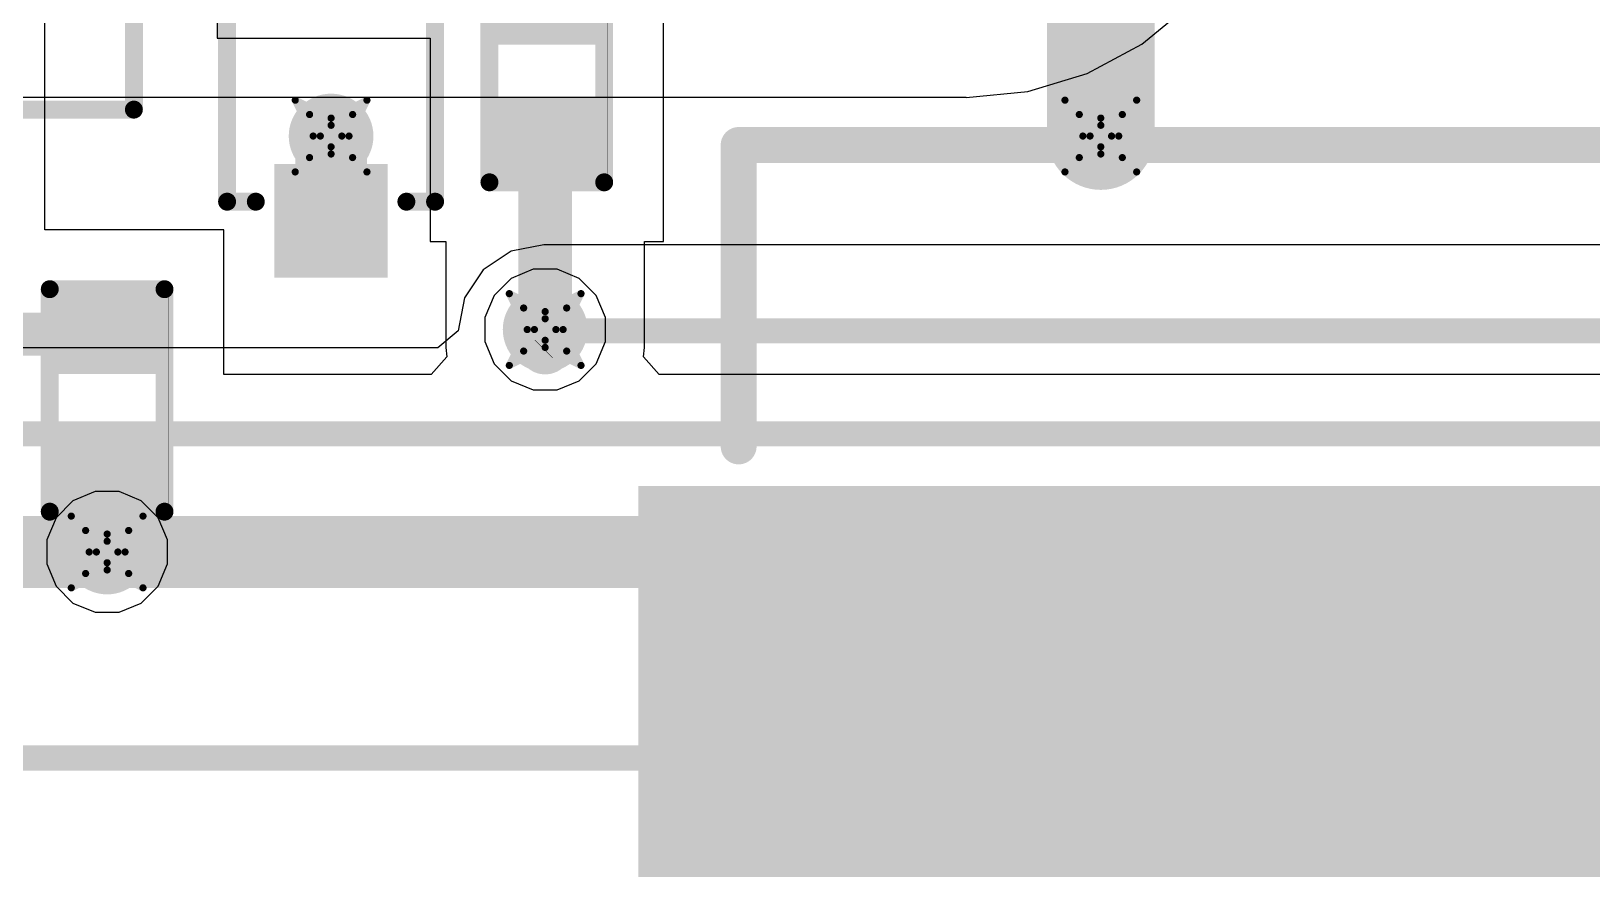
# Model space of a CAD drawing. Header units: inches. Extents: x -2 to 5376, y -4 to 5426.
# Drawn here: x 60.96 to 72.01, y 70.02 to 75.95 of the extents above; entities that cross this region are included whole.
import ezdxf

# ---------------------------------------------------------------- set-up
doc = ezdxf.new("R2010")
doc.units = ezdxf.units.IN
for name, color, linetype in [('Bottom Layer', 5, 'Continuous'), ('Drill Drawing', 1, 'Continuous'), ('Layer 1', 16, 'Continuous'), ('Layer 2', 76, 'Continuous'), ('Top Layer', 1, 'Continuous'), ('Top Overlay', 2, 'Continuous'), ('Top Paste', 8, 'Continuous'), ('Top Solder', 216, 'Continuous'), ('Via Holes', 16, 'Continuous')]:
    doc.layers.add(name, color=color, linetype=linetype)

# ---------------------------------------------------------------- blocks, each defined once
blk = doc.blocks.new('R___0402_4')
at = {"layer": 'Top Layer'}
for points in [[(-0.6985, -0.3175), (-0.6985, 0.3175), (-0.2412999999999999, 0.3175), (-0.2413, -0.3175)], [(0.2412999999999999, -0.3175), (0.2413, 0.3175), (0.6985, 0.3175), (0.6985, -0.3175)]]:
    blk.add_hatch(color=1, dxfattribs=at).paths.add_polyline_path(points)
at = {"layer": 'Top Paste'}
for points in [[(-0.6985, -0.3175), (-0.6985, 0.3175), (-0.2412999999999999, 0.3175), (-0.2413, -0.3175)], [(0.2412999999999999, -0.3175), (0.2413, 0.3175), (0.6985, 0.3175), (0.6985, -0.3175)]]:
    blk.add_hatch(color=8, dxfattribs=at).paths.add_polyline_path(points)
at = {"layer": 'Top Solder'}
for points in [[(-0.75350116, -0.37250116), (-0.75350116, 0.37250116), (-0.1862988399999999, 0.37250116), (-0.18629884, -0.37250116)], [(0.1862988399999999, -0.37250116), (0.18629884, 0.37250116), (0.75350116, 0.37250116), (0.75350116, -0.37250116)]]:
    blk.add_hatch(color=216, dxfattribs=at).paths.add_polyline_path(points)
at = {"layer": 'Top Overlay'}
for points in [[(-0.7874, 0.4064, 0.127, 0.127, 0), (-0.7874, -0.4064, 0.127, 0.127, 0)], [(-0.7874, 0.4064, 0.127, 0.127, 0), (0.7874, 0.4064, 0.127, 0.127, 0)], [(0.7874, 0.4064, 0.127, 0.127, 0), (0.7874, -0.4064, 0.127, 0.127, 0)], [(-0.7874, -0.4064, 0.127, 0.127, 0), (0.7874, -0.4064, 0.127, 0.127, 0)], [(-0.8128, -0.4318, 0.0032258, 0.0032258, 0), (0.8128, -0.4318, 0.0032258, 0.0032258, 0)]]:
    blk.add_lwpolyline(points, format="xyseb", dxfattribs=at)
for points in [[(-0.8191499999999999, 0.4064, 0.0635, 0.0635, 1), (-0.7556499999999999, 0.4064, 0.0635, 0.0635, 1)], [(-0.8191499999999999, 0.4064, 0.0635, 0.0635, 1), (-0.7556499999999999, 0.4064, 0.0635, 0.0635, 1)], [(0.7556499999999999, 0.4064, 0.0635, 0.0635, 1), (0.8191499999999999, 0.4064, 0.0635, 0.0635, 1)], [(0.7556499999999999, 0.4064, 0.0635, 0.0635, 1), (0.8191499999999999, 0.4064, 0.0635, 0.0635, 1)], [(-0.8191499999999999, -0.4064, 0.0635, 0.0635, 1), (-0.7556499999999999, -0.4064, 0.0635, 0.0635, 1)], [(-0.8191499999999999, -0.4064, 0.0635, 0.0635, 1), (-0.7556499999999999, -0.4064, 0.0635, 0.0635, 1)], [(-0.81360518, -0.4318, 0.0016129, 0.0016129, 1), (-0.8119948199999999, -0.4318, 0.0016129, 0.0016129, 1)], [(0.7556499999999999, -0.4064, 0.0635, 0.0635, 1), (0.8191499999999999, -0.4064, 0.0635, 0.0635, 1)], [(0.7556499999999999, -0.4064, 0.0635, 0.0635, 1), (0.8191499999999999, -0.4064, 0.0635, 0.0635, 1)], [(0.8119948199999999, -0.4318, 0.0016129, 0.0016129, 1), (0.81360518, -0.4318, 0.0016129, 0.0016129, 1)]]:
    blk.add_lwpolyline(points, format="xyseb", close=True, dxfattribs=at)
blk = doc.blocks.new('SOT_23_15')
at = {"layer": 'Top Layer'}
for points in [[(-0.41000045, 1.46000089), (0.41000045, 1.46000089), (0.41000045, 0.54000019), (-0.41000045, 0.54000019)], [(-1.36000109, -0.54000019), (-0.54000019, -0.54000019), (-0.54000019, -1.46000089), (-1.36000109, -1.46000089)], [(0.54000019, -0.54000019), (1.36000109, -0.54000019), (1.36000109, -1.46000089), (0.54000019, -1.46000089)]]:
    blk.add_hatch(color=1, dxfattribs=at).paths.add_polyline_path(points)
at = {"layer": 'Top Paste'}
for points in [[(-0.41000045, 1.46000089), (0.41000045, 1.46000089), (0.41000045, 0.54000019), (-0.41000045, 0.54000019)], [(-1.36000109, -0.54000019), (-0.54000019, -0.54000019), (-0.54000019, -1.46000089), (-1.36000109, -1.46000089)], [(0.54000019, -0.54000019), (1.36000109, -0.54000019), (1.36000109, -1.46000089), (0.54000019, -1.46000089)]]:
    blk.add_hatch(color=8, dxfattribs=at).paths.add_polyline_path(points)
at = {"layer": 'Top Solder'}
for points in [[(-0.51160045, 1.56160089), (0.51160045, 1.56160089), (0.51160045, 0.43840019), (-0.51160045, 0.43840019)], [(-1.46160109, -0.43840019), (-0.43840019, -0.43840019), (-0.43840019, -1.56160089), (-1.46160109, -1.56160089)], [(0.43840019, -0.43840019), (1.46160109, -0.43840019), (1.46160109, -1.56160089), (0.43840019, -1.56160089)]]:
    blk.add_hatch(color=216, dxfattribs=at).paths.add_polyline_path(points)
at = {"layer": 'Top Overlay'}
for points in [[(-1.5494, 0.8128, 0.127, 0.127, 0), (-1.5494, -0.5841999999999999, 0.127, 0.127, 0)], [(-0.5588, 0.8128, 0.127, 0.127, 0), (-1.5494, 0.8128, 0.127, 0.127, 0)], [(1.5494, 0.8128, 0.127, 0.127, 0), (0.5588, 0.8128, 0.127, 0.127, 0)], [(1.5494, 0.8128, 0.127, 0.127, 0), (1.5494, -0.5841999999999999, 0.127, 0.127, 0)], [(0.3302, -0.7874, 0.127, 0.127, 0), (-0.3302, -0.7874, 0.127, 0.127, 0)], [(-1.5494, -1.1684, 0.127, 0.127, 0), (-1.6764, -1.0414, 0.127, 0.127, 0)], [(-1.6764, -1.0414, 0.127, 0.127, 0), (-1.6764, -1.2954, 0.127, 0.127, 0)], [(-1.5494, -1.1684, 0.127, 0.127, 0), (-1.6764, -1.2954, 0.127, 0.127, 0)]]:
    blk.add_lwpolyline(points, format="xyseb", dxfattribs=at)
for points in [[(-1.58115, 0.8128, 0.0635, 0.0635, 1), (-1.51765, 0.8128, 0.0635, 0.0635, 1)], [(-1.58115, 0.8128, 0.0635, 0.0635, 1), (-1.51765, 0.8128, 0.0635, 0.0635, 1)], [(-0.5905499999999999, 0.8128, 0.0635, 0.0635, 1), (-0.52705, 0.8128, 0.0635, 0.0635, 1)], [(0.52705, 0.8128, 0.0635, 0.0635, 1), (0.5905499999999999, 0.8128, 0.0635, 0.0635, 1)], [(1.51765, 0.8128, 0.0635, 0.0635, 1), (1.58115, 0.8128, 0.0635, 0.0635, 1)], [(1.51765, 0.8128, 0.0635, 0.0635, 1), (1.58115, 0.8128, 0.0635, 0.0635, 1)], [(-1.58115, -0.5841999999999999, 0.0635, 0.0635, 1), (-1.51765, -0.5841999999999999, 0.0635, 0.0635, 1)], [(1.51765, -0.5841999999999999, 0.0635, 0.0635, 1), (1.58115, -0.5841999999999999, 0.0635, 0.0635, 1)], [(-0.36195, -0.7874, 0.0635, 0.0635, 1), (-0.29845, -0.7874, 0.0635, 0.0635, 1)], [(0.29845, -0.7874, 0.0635, 0.0635, 1), (0.36195, -0.7874, 0.0635, 0.0635, 1)], [(-1.70815, -1.0414, 0.0635, 0.0635, 1), (-1.64465, -1.0414, 0.0635, 0.0635, 1)], [(-1.70815, -1.0414, 0.0635, 0.0635, 1), (-1.64465, -1.0414, 0.0635, 0.0635, 1)], [(-1.58115, -1.1684, 0.0635, 0.0635, 1), (-1.51765, -1.1684, 0.0635, 0.0635, 1)], [(-1.58115, -1.1684, 0.0635, 0.0635, 1), (-1.51765, -1.1684, 0.0635, 0.0635, 1)], [(-1.70815, -1.2954, 0.0635, 0.0635, 1), (-1.64465, -1.2954, 0.0635, 0.0635, 1)], [(-1.70815, -1.2954, 0.0635, 0.0635, 1), (-1.64465, -1.2954, 0.0635, 0.0635, 1)]]:
    blk.add_lwpolyline(points, format="xyseb", close=True, dxfattribs=at)
blk = doc.blocks.new('SOD323F_18')
at = {"layer": 'Top Layer'}
for points in [[(-1.34999984, 0.2999994), (-0.75000104, 0.2999994), (-0.75000104, -0.2999994), (-1.34999984, -0.2999994)], [(0.75000104, 0.2999994), (1.34999984, 0.2999994), (1.34999984, -0.2999994), (0.75000104, -0.2999994)]]:
    blk.add_hatch(color=1, dxfattribs=at).paths.add_polyline_path(points)
at = {"layer": 'Top Overlay'}
for points in [[(0.9884409999999999, 0.38194488), (2.1082, 0.38194488), (2.1082, 0.78834488), (0.9884409999999999, 0.78834488)], [(1.42235428, -0.4064), (2.10815428, -0.4064), (2.10815428, 0.4571999999999999), (1.42235428, 0.4571999999999999)], [(0.9884409999999999, -0.78645512), (2.1082, -0.78645512), (2.1082, -0.38005512), (0.9884409999999999, -0.38005512)]]:
    blk.add_hatch(color=2, dxfattribs=at).paths.add_polyline_path(points)
at = {"layer": 'Top Paste'}
for points in [[(-1.34999984, 0.2999994), (-0.75000104, 0.2999994), (-0.75000104, -0.2999994), (-1.34999984, -0.2999994)], [(0.75000104, 0.2999994), (1.34999984, 0.2999994), (1.34999984, -0.2999994), (0.75000104, -0.2999994)]]:
    blk.add_hatch(color=8, dxfattribs=at).paths.add_polyline_path(points)
at = {"layer": 'Top Solder'}
for points in [[(-1.45159984, 0.4015993999999999), (-0.64840104, 0.4015993999999999), (-0.64840104, -0.4015993999999999), (-1.45159984, -0.4015993999999999)], [(0.64840104, 0.4015993999999999), (1.45159984, 0.4015993999999999), (1.45159984, -0.4015993999999999), (0.64840104, -0.4015993999999999)]]:
    blk.add_hatch(color=216, dxfattribs=at).paths.add_polyline_path(points)
at = {"layer": 'Top Overlay'}
for points in [[(-0.9143999999999999, 0.7366, 0.127, 0.127, 0), (-0.9143999999999999, 0.5334, 0.127, 0.127, 0)], [(-0.9143999999999999, 0.7366, 0.127, 0.127, 0), (0.9884409999999999, 0.7366, 0.127, 0.127, 0)], [(-0.9143999999999999, -0.5334, 0.127, 0.127, 0), (-0.9143999999999999, -0.7366, 0.127, 0.127, 0)], [(-0.9143999999999999, -0.7366, 0.127, 0.127, 0), (0.9884409999999999, -0.7366, 0.127, 0.127, 0)]]:
    blk.add_lwpolyline(points, format="xyseb", dxfattribs=at)
for points in [[(-0.9461499999999999, 0.7366, 0.0635, 0.0635, 1), (-0.88265, 0.7366, 0.0635, 0.0635, 1)], [(-0.9461499999999999, 0.7366, 0.0635, 0.0635, 1), (-0.88265, 0.7366, 0.0635, 0.0635, 1)], [(0.9566909999999998, 0.7366, 0.0635, 0.0635, 1), (1.020191, 0.7366, 0.0635, 0.0635, 1)], [(-0.9461499999999999, 0.5334, 0.0635, 0.0635, 1), (-0.88265, 0.5334, 0.0635, 0.0635, 1)], [(-0.9461499999999999, -0.5334, 0.0635, 0.0635, 1), (-0.88265, -0.5334, 0.0635, 0.0635, 1)], [(-0.9461499999999999, -0.7366, 0.0635, 0.0635, 1), (-0.88265, -0.7366, 0.0635, 0.0635, 1)], [(-0.9461499999999999, -0.7366, 0.0635, 0.0635, 1), (-0.88265, -0.7366, 0.0635, 0.0635, 1)], [(0.9566909999999998, -0.7366, 0.0635, 0.0635, 1), (1.020191, -0.7366, 0.0635, 0.0635, 1)]]:
    blk.add_lwpolyline(points, format="xyseb", close=True, dxfattribs=at)
blk = doc.blocks.new('R___0402_84')
at = {"layer": 'Top Layer'}
for points in [[(-0.6985, -0.3175), (-0.6985, 0.3175), (-0.2412999999999999, 0.3175), (-0.2413, -0.3175)], [(0.2412999999999999, -0.3175), (0.2413, 0.3175), (0.6985, 0.3175), (0.6985, -0.3175)]]:
    blk.add_hatch(color=1, dxfattribs=at).paths.add_polyline_path(points)
at = {"layer": 'Top Paste'}
for points in [[(-0.6985, -0.3175), (-0.6985, 0.3175), (-0.2412999999999999, 0.3175), (-0.2413, -0.3175)], [(0.2412999999999999, -0.3175), (0.2413, 0.3175), (0.6985, 0.3175), (0.6985, -0.3175)]]:
    blk.add_hatch(color=8, dxfattribs=at).paths.add_polyline_path(points)
at = {"layer": 'Top Solder'}
for points in [[(-0.75350116, -0.37250116), (-0.75350116, 0.37250116), (-0.1862988399999999, 0.37250116), (-0.18629884, -0.37250116)], [(0.1862988399999999, -0.37250116), (0.18629884, 0.37250116), (0.75350116, 0.37250116), (0.75350116, -0.37250116)]]:
    blk.add_hatch(color=216, dxfattribs=at).paths.add_polyline_path(points)
at = {"layer": 'Top Overlay'}
for points in [[(-0.7874, 0.4064, 0.127, 0.127, 0), (0.7874, 0.4064, 0.127, 0.127, 0)], [(-0.7874, 0.4064, 0.127, 0.127, 0), (-0.7874, -0.4064, 0.127, 0.127, 0)], [(0.7874, 0.4064, 0.127, 0.127, 0), (0.7874, -0.4064, 0.127, 0.127, 0)], [(-0.7874, -0.4064, 0.127, 0.127, 0), (0.7874, -0.4064, 0.127, 0.127, 0)], [(-0.8128, -0.4318, 0.0032258, 0.0032258, 0), (0.8128, -0.4318, 0.0032258, 0.0032258, 0)]]:
    blk.add_lwpolyline(points, format="xyseb", dxfattribs=at)
for points in [[(-0.8191499999999999, 0.4064, 0.0635, 0.0635, 1), (-0.7556499999999999, 0.4064, 0.0635, 0.0635, 1)], [(-0.8191499999999999, 0.4064, 0.0635, 0.0635, 1), (-0.7556499999999999, 0.4064, 0.0635, 0.0635, 1)], [(0.7556499999999999, 0.4064, 0.0635, 0.0635, 1), (0.8191499999999999, 0.4064, 0.0635, 0.0635, 1)], [(0.7556499999999999, 0.4064, 0.0635, 0.0635, 1), (0.8191499999999999, 0.4064, 0.0635, 0.0635, 1)], [(-0.8191499999999999, -0.4064, 0.0635, 0.0635, 1), (-0.7556499999999999, -0.4064, 0.0635, 0.0635, 1)], [(-0.8191499999999999, -0.4064, 0.0635, 0.0635, 1), (-0.7556499999999999, -0.4064, 0.0635, 0.0635, 1)], [(-0.81360518, -0.4318, 0.0016129, 0.0016129, 1), (-0.8119948199999999, -0.4318, 0.0016129, 0.0016129, 1)], [(0.7556499999999999, -0.4064, 0.0635, 0.0635, 1), (0.8191499999999999, -0.4064, 0.0635, 0.0635, 1)], [(0.7556499999999999, -0.4064, 0.0635, 0.0635, 1), (0.8191499999999999, -0.4064, 0.0635, 0.0635, 1)], [(0.8119948199999999, -0.4318, 0.0016129, 0.0016129, 1), (0.81360518, -0.4318, 0.0016129, 0.0016129, 1)]]:
    blk.add_lwpolyline(points, format="xyseb", close=True, dxfattribs=at)
blk = doc.blocks.new('D2PAK_90')
at = {"layer": 'Top Layer'}
blk.add_hatch(color=1, dxfattribs=at).paths.add_polyline_path([(-5.715, 9.780000759999998), (5.715, 9.780000759999998), (5.715, 0.89000076), (-5.715, 0.89000076)])
at = {"layer": 'Top Paste'}
blk.add_hatch(color=8, dxfattribs=at).paths.add_polyline_path([(-5.715, 9.780000759999998), (5.715, 9.780000759999998), (5.715, 0.89000076), (-5.715, 0.89000076)])
at = {"layer": 'Top Solder'}
blk.add_hatch(color=216, dxfattribs=at).paths.add_polyline_path([(-5.8166, 9.88160076), (5.8166, 9.88160076), (5.8166, 0.78840076), (-5.8166, 0.78840076)])
at = {"layer": 'Top Overlay'}
for points in [[(5.1054, 0.508, 0.254, 0.254, 0), (5.1054, -1.6256, 0.254, 0.254, 0)], [(5.1054, -1.6256, 0.254, 0.254, 0), (-5.206999999999999, -1.6256, 0.254, 0.254, 0)]]:
    blk.add_lwpolyline(points, format="xyseb", dxfattribs=at)
for points in [[(5.0419, 0.508, 0.127, 0.127, 1), (5.168899999999999, 0.508, 0.127, 0.127, 1)], [(5.0419, -1.6256, 0.127, 0.127, 1), (5.168899999999999, -1.6256, 0.127, 0.127, 1)], [(5.0419, -1.6256, 0.127, 0.127, 1), (5.168899999999999, -1.6256, 0.127, 0.127, 1)]]:
    blk.add_lwpolyline(points, format="xyseb", close=True, dxfattribs=at)

msp = doc.modelspace()

# ---------------------------------------------------------------- hatches: boundary and pattern name
at = {"layer": 'Bottom Layer'}
h = msp.add_hatch(color=5, dxfattribs=at)
edge = h.paths.add_edge_path()
edge.add_arc((63.08194140000001, 75.20694381999999), 0.2999994, 0, 360)
h = msp.add_hatch(color=5, dxfattribs=at)
edge = h.paths.add_edge_path()
edge.add_arc((68.53435619999999, 75.20694381999999), 0.2999994, 0, 360)
h = msp.add_hatch(color=5, dxfattribs=at)
edge = h.paths.add_edge_path()
edge.add_arc((64.59833664, 73.83752059999999), 0.2999994, 0, 360)
h = msp.add_hatch(color=5, dxfattribs=at)
edge = h.paths.add_edge_path()
edge.add_arc((61.495559, 72.263), 0.2999994, 0, 360)
at = {"layer": 'Layer 1'}
h = msp.add_hatch(color=16, dxfattribs=at)
edge = h.paths.add_edge_path()
edge.add_arc((63.08194140000001, 75.20694381999999), 0.2999994, 0, 360)
h = msp.add_hatch(color=16, dxfattribs=at)
edge = h.paths.add_edge_path()
edge.add_arc((68.53435619999999, 75.20694381999999), 0.2999994, 0, 360)
h = msp.add_hatch(color=16, dxfattribs=at)
edge = h.paths.add_edge_path()
edge.add_arc((64.59833664, 73.83752059999999), 0.2999994, 0, 360)
h = msp.add_hatch(color=16, dxfattribs=at)
edge = h.paths.add_edge_path()
edge.add_arc((61.495559, 72.263), 0.2999994, 0, 360)
at = {"layer": 'Layer 2'}
h = msp.add_hatch(color=76, dxfattribs=at)
edge = h.paths.add_edge_path()
edge.add_arc((63.08194140000001, 75.20694381999999), 0.2999994, 0, 360)
h = msp.add_hatch(color=76, dxfattribs=at)
edge = h.paths.add_edge_path()
edge.add_arc((68.53435619999999, 75.20694381999999), 0.2999994, 0, 360)
h = msp.add_hatch(color=76, dxfattribs=at)
edge = h.paths.add_edge_path()
edge.add_arc((64.59833664, 73.83752059999999), 0.2999994, 0, 360)
h = msp.add_hatch(color=76, dxfattribs=at)
edge = h.paths.add_edge_path()
edge.add_arc((61.495559, 72.263), 0.2999994, 0, 360)
at = {"layer": 'Top Layer'}
h = msp.add_hatch(color=1, dxfattribs=at)
edge = h.paths.add_edge_path()
edge.add_arc((63.08194140000001, 75.20694381999999), 0.2999994, 0, 360)
h = msp.add_hatch(color=1, dxfattribs=at)
edge = h.paths.add_edge_path()
edge.add_arc((68.53435619999999, 75.20694381999999), 0.2999994, 0, 360)
h = msp.add_hatch(color=1, dxfattribs=at)
edge = h.paths.add_edge_path()
edge.add_arc((64.59833664, 73.83752059999999), 0.2999994, 0, 360)
h = msp.add_hatch(color=1, dxfattribs=at)
edge = h.paths.add_edge_path()
edge.add_arc((61.495559, 72.263), 0.2999994, 0, 360)
at = {"layer": 'Via Holes'}
h = msp.add_hatch(color=7, dxfattribs=at)
edge = h.paths.add_edge_path()
edge.add_arc((63.08194140000001, 75.20694381999999), 0.1499997, 0, 360)
h = msp.add_hatch(color=7, dxfattribs=at)
edge = h.paths.add_edge_path()
edge.add_arc((68.53435619999999, 75.20694381999999), 0.1499997, 0, 360)
h = msp.add_hatch(color=7, dxfattribs=at)
edge = h.paths.add_edge_path()
edge.add_arc((64.59833664, 73.83752059999999), 0.1499997, 0, 360)
h = msp.add_hatch(color=7, dxfattribs=at)
edge = h.paths.add_edge_path()
edge.add_arc((61.495559, 72.263), 0.1499997, 0, 360)

# ---------------------------------------------------------------- linework, layer by layer
at = {"layer": 'Drill Drawing'}
for points in [[(62.82794139999999, 75.46094382, 0.0508, 0.0508, 0), (63.08194140000001, 75.33394381999999, 0.0508, 0.0508, 0)], [(62.82794139999999, 75.46094382, 0.0508, 0.0508, 0), (62.9549414, 75.20694381999999, 0.0508, 0.0508, 0)], [(63.08194140000001, 75.33394381999999, 0.0508, 0.0508, 0), (63.3359414, 75.46094382, 0.0508, 0.0508, 0)], [(63.2089414, 75.20694381999999, 0.0508, 0.0508, 0), (63.3359414, 75.46094382, 0.0508, 0.0508, 0)], [(68.2803562, 75.46094382, 0.0508, 0.0508, 0), (68.53435619999999, 75.33394381999999, 0.0508, 0.0508, 0)], [(68.2803562, 75.46094382, 0.0508, 0.0508, 0), (68.4073562, 75.20694381999999, 0.0508, 0.0508, 0)], [(68.53435619999999, 75.33394381999999, 0.0508, 0.0508, 0), (68.7883562, 75.46094382, 0.0508, 0.0508, 0)], [(68.66135619999999, 75.20694381999999, 0.0508, 0.0508, 0), (68.7883562, 75.46094382, 0.0508, 0.0508, 0)], [(62.9295414, 75.35934381999999, 0.0508, 0.0508, 0), (63.08194140000001, 75.28314381999999, 0.0508, 0.0508, 0)], [(62.9295414, 75.35934381999999, 0.0508, 0.0508, 0), (63.0057414, 75.20694381999999, 0.0508, 0.0508, 0)], [(63.08194140000001, 75.28314381999999, 0.0508, 0.0508, 0), (63.2343414, 75.35934381999999, 0.0508, 0.0508, 0)], [(63.15814139999999, 75.20694381999999, 0.0508, 0.0508, 0), (63.2343414, 75.35934381999999, 0.0508, 0.0508, 0)], [(68.3819562, 75.35934381999999, 0.0508, 0.0508, 0), (68.53435619999999, 75.28314381999999, 0.0508, 0.0508, 0)], [(68.3819562, 75.35934381999999, 0.0508, 0.0508, 0), (68.45815619999999, 75.20694381999999, 0.0508, 0.0508, 0)], [(68.53435619999999, 75.28314381999999, 0.0508, 0.0508, 0), (68.6867562, 75.35934381999999, 0.0508, 0.0508, 0)], [(68.61055619999999, 75.20694381999999, 0.0508, 0.0508, 0), (68.6867562, 75.35934381999999, 0.0508, 0.0508, 0)], [(62.82794139999999, 74.95294381999999, 0.0508, 0.0508, 0), (62.9549414, 75.20694381999999, 0.0508, 0.0508, 0)], [(62.9295414, 75.05454381999999, 0.0508, 0.0508, 0), (63.0057414, 75.20694381999999, 0.0508, 0.0508, 0)], [(63.15814139999999, 75.20694381999999, 0.0508, 0.0508, 0), (63.2343414, 75.05454381999999, 0.0508, 0.0508, 0)], [(63.2089414, 75.20694381999999, 0.0508, 0.0508, 0), (63.3359414, 74.95294381999999, 0.0508, 0.0508, 0)], [(68.2803562, 74.95294381999999, 0.0508, 0.0508, 0), (68.4073562, 75.20694381999999, 0.0508, 0.0508, 0)], [(68.3819562, 75.05454381999999, 0.0508, 0.0508, 0), (68.45815619999999, 75.20694381999999, 0.0508, 0.0508, 0)], [(68.61055619999999, 75.20694381999999, 0.0508, 0.0508, 0), (68.6867562, 75.05454381999999, 0.0508, 0.0508, 0)], [(68.66135619999999, 75.20694381999999, 0.0508, 0.0508, 0), (68.7883562, 74.95294381999999, 0.0508, 0.0508, 0)], [(62.82794139999999, 74.95294381999999, 0.0508, 0.0508, 0), (63.08194140000001, 75.07994382, 0.0508, 0.0508, 0)], [(62.9295414, 75.05454381999999, 0.0508, 0.0508, 0), (63.08194140000001, 75.13074381999999, 0.0508, 0.0508, 0)], [(63.08194140000001, 75.13074381999999, 0.0508, 0.0508, 0), (63.2343414, 75.05454381999999, 0.0508, 0.0508, 0)], [(63.08194140000001, 75.07994382, 0.0508, 0.0508, 0), (63.3359414, 74.95294381999999, 0.0508, 0.0508, 0)], [(68.2803562, 74.95294381999999, 0.0508, 0.0508, 0), (68.53435619999999, 75.07994382, 0.0508, 0.0508, 0)], [(68.3819562, 75.05454381999999, 0.0508, 0.0508, 0), (68.53435619999999, 75.13074381999999, 0.0508, 0.0508, 0)], [(68.53435619999999, 75.13074381999999, 0.0508, 0.0508, 0), (68.6867562, 75.05454381999999, 0.0508, 0.0508, 0)], [(68.53435619999999, 75.07994382, 0.0508, 0.0508, 0), (68.7883562, 74.95294381999999, 0.0508, 0.0508, 0)], [(64.34433664, 74.0915206, 0.0508, 0.0508, 0), (64.59833664, 73.9645206, 0.0508, 0.0508, 0)], [(64.34433664, 74.0915206, 0.0508, 0.0508, 0), (64.47133664, 73.83752059999999, 0.0508, 0.0508, 0)], [(64.59833664, 73.9645206, 0.0508, 0.0508, 0), (64.85233663999999, 74.0915206, 0.0508, 0.0508, 0)], [(64.72533664, 73.83752059999999, 0.0508, 0.0508, 0), (64.85233663999999, 74.0915206, 0.0508, 0.0508, 0)], [(64.44593664, 73.98992059999999, 0.0508, 0.0508, 0), (64.59833664, 73.91372059999999, 0.0508, 0.0508, 0)], [(64.44593664, 73.98992059999999, 0.0508, 0.0508, 0), (64.52213664, 73.83752059999999, 0.0508, 0.0508, 0)], [(64.59833664, 73.91372059999999, 0.0508, 0.0508, 0), (64.75073664, 73.98992059999999, 0.0508, 0.0508, 0)], [(64.67453664, 73.83752059999999, 0.0508, 0.0508, 0), (64.75073664, 73.98992059999999, 0.0508, 0.0508, 0)], [(64.34433664, 73.5835206, 0.0508, 0.0508, 0), (64.47133664, 73.83752059999999, 0.0508, 0.0508, 0)], [(64.44593664, 73.68512059999999, 0.0508, 0.0508, 0), (64.52213664, 73.83752059999999, 0.0508, 0.0508, 0)], [(64.67453664, 73.83752059999999, 0.0508, 0.0508, 0), (64.75073664, 73.68512059999999, 0.0508, 0.0508, 0)], [(64.72533664, 73.83752059999999, 0.0508, 0.0508, 0), (64.85233663999999, 73.5835206, 0.0508, 0.0508, 0)], [(64.34433664, 73.5835206, 0.0508, 0.0508, 0), (64.59833664, 73.7105206, 0.0508, 0.0508, 0)], [(64.44593664, 73.68512059999999, 0.0508, 0.0508, 0), (64.59833664, 73.7613206, 0.0508, 0.0508, 0)], [(64.59833664, 73.7613206, 0.0508, 0.0508, 0), (64.75073664, 73.68512059999999, 0.0508, 0.0508, 0)], [(64.59833664, 73.7105206, 0.0508, 0.0508, 0), (64.85233663999999, 73.5835206, 0.0508, 0.0508, 0)], [(61.241559, 72.517, 0.0508, 0.0508, 0), (61.495559, 72.39, 0.0508, 0.0508, 0)], [(61.241559, 72.517, 0.0508, 0.0508, 0), (61.36855899999999, 72.263, 0.0508, 0.0508, 0)], [(61.495559, 72.39, 0.0508, 0.0508, 0), (61.749559, 72.517, 0.0508, 0.0508, 0)], [(61.622559, 72.263, 0.0508, 0.0508, 0), (61.749559, 72.517, 0.0508, 0.0508, 0)], [(61.34315899999999, 72.41539999999999, 0.0508, 0.0508, 0), (61.495559, 72.33919999999999, 0.0508, 0.0508, 0)], [(61.34315899999999, 72.41539999999999, 0.0508, 0.0508, 0), (61.419359, 72.263, 0.0508, 0.0508, 0)], [(61.495559, 72.33919999999999, 0.0508, 0.0508, 0), (61.64795899999999, 72.41539999999999, 0.0508, 0.0508, 0)], [(61.57175899999999, 72.263, 0.0508, 0.0508, 0), (61.64795899999999, 72.41539999999999, 0.0508, 0.0508, 0)], [(61.241559, 72.009, 0.0508, 0.0508, 0), (61.36855899999999, 72.263, 0.0508, 0.0508, 0)], [(61.34315899999999, 72.11059999999999, 0.0508, 0.0508, 0), (61.419359, 72.263, 0.0508, 0.0508, 0)], [(61.34315899999999, 72.11059999999999, 0.0508, 0.0508, 0), (61.495559, 72.18679999999999, 0.0508, 0.0508, 0)], [(61.495559, 72.18679999999999, 0.0508, 0.0508, 0), (61.64795899999999, 72.11059999999999, 0.0508, 0.0508, 0)], [(61.57175899999999, 72.263, 0.0508, 0.0508, 0), (61.64795899999999, 72.11059999999999, 0.0508, 0.0508, 0)], [(61.622559, 72.263, 0.0508, 0.0508, 0), (61.749559, 72.009, 0.0508, 0.0508, 0)], [(61.241559, 72.009, 0.0508, 0.0508, 0), (61.495559, 72.136, 0.0508, 0.0508, 0)], [(61.495559, 72.136, 0.0508, 0.0508, 0), (61.749559, 72.009, 0.0508, 0.0508, 0)]]:
    msp.add_lwpolyline(points, format="xyseb", dxfattribs=at)
for points in [[(62.81524139999999, 75.46094382, 0.0254, 0.0254, 1), (62.8406414, 75.46094382, 0.0254, 0.0254, 1)], [(62.81524139999999, 75.46094382, 0.0254, 0.0254, 1), (62.8406414, 75.46094382, 0.0254, 0.0254, 1)], [(63.32324139999999, 75.46094382, 0.0254, 0.0254, 1), (63.3486414, 75.46094382, 0.0254, 0.0254, 1)], [(63.32324139999999, 75.46094382, 0.0254, 0.0254, 1), (63.3486414, 75.46094382, 0.0254, 0.0254, 1)], [(68.26765619999999, 75.46094382, 0.0254, 0.0254, 1), (68.2930562, 75.46094382, 0.0254, 0.0254, 1)], [(68.26765619999999, 75.46094382, 0.0254, 0.0254, 1), (68.2930562, 75.46094382, 0.0254, 0.0254, 1)], [(68.7756562, 75.46094382, 0.0254, 0.0254, 1), (68.80105619999999, 75.46094382, 0.0254, 0.0254, 1)], [(68.7756562, 75.46094382, 0.0254, 0.0254, 1), (68.80105619999999, 75.46094382, 0.0254, 0.0254, 1)], [(62.9168414, 75.35934381999999, 0.0254, 0.0254, 1), (62.9422414, 75.35934381999999, 0.0254, 0.0254, 1)], [(62.9168414, 75.35934381999999, 0.0254, 0.0254, 1), (62.9422414, 75.35934381999999, 0.0254, 0.0254, 1)], [(63.0692414, 75.33394381999999, 0.0254, 0.0254, 1), (63.09464139999999, 75.33394381999999, 0.0254, 0.0254, 1)], [(63.0692414, 75.33394381999999, 0.0254, 0.0254, 1), (63.09464139999999, 75.33394381999999, 0.0254, 0.0254, 1)], [(63.0692414, 75.28314381999999, 0.0254, 0.0254, 1), (63.09464139999999, 75.28314381999999, 0.0254, 0.0254, 1)], [(63.0692414, 75.28314381999999, 0.0254, 0.0254, 1), (63.09464139999999, 75.28314381999999, 0.0254, 0.0254, 1)], [(63.2216414, 75.35934381999999, 0.0254, 0.0254, 1), (63.2470414, 75.35934381999999, 0.0254, 0.0254, 1)], [(63.2216414, 75.35934381999999, 0.0254, 0.0254, 1), (63.2470414, 75.35934381999999, 0.0254, 0.0254, 1)], [(68.3692562, 75.35934381999999, 0.0254, 0.0254, 1), (68.39465619999999, 75.35934381999999, 0.0254, 0.0254, 1)], [(68.3692562, 75.35934381999999, 0.0254, 0.0254, 1), (68.39465619999999, 75.35934381999999, 0.0254, 0.0254, 1)], [(68.5216562, 75.33394381999999, 0.0254, 0.0254, 1), (68.5470562, 75.33394381999999, 0.0254, 0.0254, 1)], [(68.5216562, 75.33394381999999, 0.0254, 0.0254, 1), (68.5470562, 75.33394381999999, 0.0254, 0.0254, 1)], [(68.5216562, 75.28314381999999, 0.0254, 0.0254, 1), (68.5470562, 75.28314381999999, 0.0254, 0.0254, 1)], [(68.5216562, 75.28314381999999, 0.0254, 0.0254, 1), (68.5470562, 75.28314381999999, 0.0254, 0.0254, 1)], [(68.6740562, 75.35934381999999, 0.0254, 0.0254, 1), (68.69945619999999, 75.35934381999999, 0.0254, 0.0254, 1)], [(68.6740562, 75.35934381999999, 0.0254, 0.0254, 1), (68.69945619999999, 75.35934381999999, 0.0254, 0.0254, 1)], [(62.9422414, 75.20694381999999, 0.0254, 0.0254, 1), (62.9676414, 75.20694381999999, 0.0254, 0.0254, 1)], [(62.9422414, 75.20694381999999, 0.0254, 0.0254, 1), (62.9676414, 75.20694381999999, 0.0254, 0.0254, 1)], [(62.9930414, 75.20694381999999, 0.0254, 0.0254, 1), (63.01844139999999, 75.20694381999999, 0.0254, 0.0254, 1)], [(62.9930414, 75.20694381999999, 0.0254, 0.0254, 1), (63.01844139999999, 75.20694381999999, 0.0254, 0.0254, 1)], [(63.1454414, 75.20694381999999, 0.0254, 0.0254, 1), (63.1708414, 75.20694381999999, 0.0254, 0.0254, 1)], [(63.1454414, 75.20694381999999, 0.0254, 0.0254, 1), (63.1708414, 75.20694381999999, 0.0254, 0.0254, 1)], [(63.1962414, 75.20694381999999, 0.0254, 0.0254, 1), (63.2216414, 75.20694381999999, 0.0254, 0.0254, 1)], [(63.1962414, 75.20694381999999, 0.0254, 0.0254, 1), (63.2216414, 75.20694381999999, 0.0254, 0.0254, 1)], [(68.39465619999999, 75.20694381999999, 0.0254, 0.0254, 1), (68.4200562, 75.20694381999999, 0.0254, 0.0254, 1)], [(68.39465619999999, 75.20694381999999, 0.0254, 0.0254, 1), (68.4200562, 75.20694381999999, 0.0254, 0.0254, 1)], [(68.4454562, 75.20694381999999, 0.0254, 0.0254, 1), (68.4708562, 75.20694381999999, 0.0254, 0.0254, 1)], [(68.4454562, 75.20694381999999, 0.0254, 0.0254, 1), (68.4708562, 75.20694381999999, 0.0254, 0.0254, 1)], [(68.5978562, 75.20694381999999, 0.0254, 0.0254, 1), (68.6232562, 75.20694381999999, 0.0254, 0.0254, 1)], [(68.5978562, 75.20694381999999, 0.0254, 0.0254, 1), (68.6232562, 75.20694381999999, 0.0254, 0.0254, 1)], [(68.6486562, 75.20694381999999, 0.0254, 0.0254, 1), (68.6740562, 75.20694381999999, 0.0254, 0.0254, 1)], [(68.6486562, 75.20694381999999, 0.0254, 0.0254, 1), (68.6740562, 75.20694381999999, 0.0254, 0.0254, 1)], [(62.9168414, 75.05454381999999, 0.0254, 0.0254, 1), (62.9422414, 75.05454381999999, 0.0254, 0.0254, 1)], [(62.9168414, 75.05454381999999, 0.0254, 0.0254, 1), (62.9422414, 75.05454381999999, 0.0254, 0.0254, 1)], [(63.0692414, 75.13074381999999, 0.0254, 0.0254, 1), (63.09464139999999, 75.13074381999999, 0.0254, 0.0254, 1)], [(63.0692414, 75.13074381999999, 0.0254, 0.0254, 1), (63.09464139999999, 75.13074381999999, 0.0254, 0.0254, 1)], [(63.0692414, 75.07994382, 0.0254, 0.0254, 1), (63.09464139999999, 75.07994382, 0.0254, 0.0254, 1)], [(63.0692414, 75.07994382, 0.0254, 0.0254, 1), (63.09464139999999, 75.07994382, 0.0254, 0.0254, 1)], [(63.2216414, 75.05454381999999, 0.0254, 0.0254, 1), (63.2470414, 75.05454381999999, 0.0254, 0.0254, 1)], [(63.2216414, 75.05454381999999, 0.0254, 0.0254, 1), (63.2470414, 75.05454381999999, 0.0254, 0.0254, 1)], [(68.3692562, 75.05454381999999, 0.0254, 0.0254, 1), (68.39465619999999, 75.05454381999999, 0.0254, 0.0254, 1)], [(68.3692562, 75.05454381999999, 0.0254, 0.0254, 1), (68.39465619999999, 75.05454381999999, 0.0254, 0.0254, 1)], [(68.5216562, 75.13074381999999, 0.0254, 0.0254, 1), (68.5470562, 75.13074381999999, 0.0254, 0.0254, 1)], [(68.5216562, 75.13074381999999, 0.0254, 0.0254, 1), (68.5470562, 75.13074381999999, 0.0254, 0.0254, 1)], [(68.5216562, 75.07994382, 0.0254, 0.0254, 1), (68.5470562, 75.07994382, 0.0254, 0.0254, 1)], [(68.5216562, 75.07994382, 0.0254, 0.0254, 1), (68.5470562, 75.07994382, 0.0254, 0.0254, 1)], [(68.6740562, 75.05454381999999, 0.0254, 0.0254, 1), (68.69945619999999, 75.05454381999999, 0.0254, 0.0254, 1)], [(68.6740562, 75.05454381999999, 0.0254, 0.0254, 1), (68.69945619999999, 75.05454381999999, 0.0254, 0.0254, 1)], [(62.81524139999999, 74.95294381999999, 0.0254, 0.0254, 1), (62.8406414, 74.95294381999999, 0.0254, 0.0254, 1)], [(62.81524139999999, 74.95294381999999, 0.0254, 0.0254, 1), (62.8406414, 74.95294381999999, 0.0254, 0.0254, 1)], [(63.32324139999999, 74.95294381999999, 0.0254, 0.0254, 1), (63.3486414, 74.95294381999999, 0.0254, 0.0254, 1)], [(63.32324139999999, 74.95294381999999, 0.0254, 0.0254, 1), (63.3486414, 74.95294381999999, 0.0254, 0.0254, 1)], [(68.26765619999999, 74.95294381999999, 0.0254, 0.0254, 1), (68.2930562, 74.95294381999999, 0.0254, 0.0254, 1)], [(68.26765619999999, 74.95294381999999, 0.0254, 0.0254, 1), (68.2930562, 74.95294381999999, 0.0254, 0.0254, 1)], [(68.7756562, 74.95294381999999, 0.0254, 0.0254, 1), (68.80105619999999, 74.95294381999999, 0.0254, 0.0254, 1)], [(68.7756562, 74.95294381999999, 0.0254, 0.0254, 1), (68.80105619999999, 74.95294381999999, 0.0254, 0.0254, 1)], [(64.33163664, 74.0915206, 0.0254, 0.0254, 1), (64.35703663999999, 74.0915206, 0.0254, 0.0254, 1)], [(64.33163664, 74.0915206, 0.0254, 0.0254, 1), (64.35703663999999, 74.0915206, 0.0254, 0.0254, 1)], [(64.83963664, 74.0915206, 0.0254, 0.0254, 1), (64.86503664, 74.0915206, 0.0254, 0.0254, 1)], [(64.83963664, 74.0915206, 0.0254, 0.0254, 1), (64.86503664, 74.0915206, 0.0254, 0.0254, 1)], [(64.43323664, 73.98992059999999, 0.0254, 0.0254, 1), (64.45863664, 73.98992059999999, 0.0254, 0.0254, 1)], [(64.43323664, 73.98992059999999, 0.0254, 0.0254, 1), (64.45863664, 73.98992059999999, 0.0254, 0.0254, 1)], [(64.58563663999999, 73.9645206, 0.0254, 0.0254, 1), (64.61103664, 73.9645206, 0.0254, 0.0254, 1)], [(64.58563663999999, 73.9645206, 0.0254, 0.0254, 1), (64.61103664, 73.9645206, 0.0254, 0.0254, 1)], [(64.73803664, 73.98992059999999, 0.0254, 0.0254, 1), (64.76343664, 73.98992059999999, 0.0254, 0.0254, 1)], [(64.73803664, 73.98992059999999, 0.0254, 0.0254, 1), (64.76343664, 73.98992059999999, 0.0254, 0.0254, 1)], [(64.45863664, 73.83752059999999, 0.0254, 0.0254, 1), (64.48403663999999, 73.83752059999999, 0.0254, 0.0254, 1)], [(64.45863664, 73.83752059999999, 0.0254, 0.0254, 1), (64.48403663999999, 73.83752059999999, 0.0254, 0.0254, 1)], [(64.50943664, 73.83752059999999, 0.0254, 0.0254, 1), (64.53483664, 73.83752059999999, 0.0254, 0.0254, 1)], [(64.50943664, 73.83752059999999, 0.0254, 0.0254, 1), (64.53483664, 73.83752059999999, 0.0254, 0.0254, 1)], [(64.58563663999999, 73.91372059999999, 0.0254, 0.0254, 1), (64.61103664, 73.91372059999999, 0.0254, 0.0254, 1)], [(64.58563663999999, 73.91372059999999, 0.0254, 0.0254, 1), (64.61103664, 73.91372059999999, 0.0254, 0.0254, 1)], [(64.66183663999999, 73.83752059999999, 0.0254, 0.0254, 1), (64.68723664, 73.83752059999999, 0.0254, 0.0254, 1)], [(64.66183663999999, 73.83752059999999, 0.0254, 0.0254, 1), (64.68723664, 73.83752059999999, 0.0254, 0.0254, 1)], [(64.71263664, 73.83752059999999, 0.0254, 0.0254, 1), (64.73803664, 73.83752059999999, 0.0254, 0.0254, 1)], [(64.71263664, 73.83752059999999, 0.0254, 0.0254, 1), (64.73803664, 73.83752059999999, 0.0254, 0.0254, 1)], [(64.58563663999999, 73.7613206, 0.0254, 0.0254, 1), (64.61103664, 73.7613206, 0.0254, 0.0254, 1)], [(64.58563663999999, 73.7613206, 0.0254, 0.0254, 1), (64.61103664, 73.7613206, 0.0254, 0.0254, 1)], [(64.58563663999999, 73.7105206, 0.0254, 0.0254, 1), (64.61103664, 73.7105206, 0.0254, 0.0254, 1)], [(64.58563663999999, 73.7105206, 0.0254, 0.0254, 1), (64.61103664, 73.7105206, 0.0254, 0.0254, 1)], [(64.43323664, 73.68512059999999, 0.0254, 0.0254, 1), (64.45863664, 73.68512059999999, 0.0254, 0.0254, 1)], [(64.43323664, 73.68512059999999, 0.0254, 0.0254, 1), (64.45863664, 73.68512059999999, 0.0254, 0.0254, 1)], [(64.73803664, 73.68512059999999, 0.0254, 0.0254, 1), (64.76343664, 73.68512059999999, 0.0254, 0.0254, 1)], [(64.73803664, 73.68512059999999, 0.0254, 0.0254, 1), (64.76343664, 73.68512059999999, 0.0254, 0.0254, 1)], [(64.33163664, 73.5835206, 0.0254, 0.0254, 1), (64.35703663999999, 73.5835206, 0.0254, 0.0254, 1)], [(64.33163664, 73.5835206, 0.0254, 0.0254, 1), (64.35703663999999, 73.5835206, 0.0254, 0.0254, 1)], [(64.83963664, 73.5835206, 0.0254, 0.0254, 1), (64.86503664, 73.5835206, 0.0254, 0.0254, 1)], [(64.83963664, 73.5835206, 0.0254, 0.0254, 1), (64.86503664, 73.5835206, 0.0254, 0.0254, 1)], [(61.228859, 72.517, 0.0254, 0.0254, 1), (61.254259, 72.517, 0.0254, 0.0254, 1)], [(61.228859, 72.517, 0.0254, 0.0254, 1), (61.254259, 72.517, 0.0254, 0.0254, 1)], [(61.736859, 72.517, 0.0254, 0.0254, 1), (61.762259, 72.517, 0.0254, 0.0254, 1)], [(61.736859, 72.517, 0.0254, 0.0254, 1), (61.762259, 72.517, 0.0254, 0.0254, 1)], [(61.330459, 72.41539999999999, 0.0254, 0.0254, 1), (61.355859, 72.41539999999999, 0.0254, 0.0254, 1)], [(61.330459, 72.41539999999999, 0.0254, 0.0254, 1), (61.355859, 72.41539999999999, 0.0254, 0.0254, 1)], [(61.482859, 72.39, 0.0254, 0.0254, 1), (61.508259, 72.39, 0.0254, 0.0254, 1)], [(61.482859, 72.39, 0.0254, 0.0254, 1), (61.508259, 72.39, 0.0254, 0.0254, 1)], [(61.635259, 72.41539999999999, 0.0254, 0.0254, 1), (61.660659, 72.41539999999999, 0.0254, 0.0254, 1)], [(61.635259, 72.41539999999999, 0.0254, 0.0254, 1), (61.660659, 72.41539999999999, 0.0254, 0.0254, 1)], [(61.482859, 72.33919999999999, 0.0254, 0.0254, 1), (61.508259, 72.33919999999999, 0.0254, 0.0254, 1)], [(61.482859, 72.33919999999999, 0.0254, 0.0254, 1), (61.508259, 72.33919999999999, 0.0254, 0.0254, 1)], [(61.355859, 72.263, 0.0254, 0.0254, 1), (61.38125899999999, 72.263, 0.0254, 0.0254, 1)], [(61.355859, 72.263, 0.0254, 0.0254, 1), (61.38125899999999, 72.263, 0.0254, 0.0254, 1)], [(61.40665899999999, 72.263, 0.0254, 0.0254, 1), (61.432059, 72.263, 0.0254, 0.0254, 1)], [(61.40665899999999, 72.263, 0.0254, 0.0254, 1), (61.432059, 72.263, 0.0254, 0.0254, 1)], [(61.482859, 72.18679999999999, 0.0254, 0.0254, 1), (61.508259, 72.18679999999999, 0.0254, 0.0254, 1)], [(61.482859, 72.18679999999999, 0.0254, 0.0254, 1), (61.508259, 72.18679999999999, 0.0254, 0.0254, 1)], [(61.559059, 72.263, 0.0254, 0.0254, 1), (61.584459, 72.263, 0.0254, 0.0254, 1)], [(61.559059, 72.263, 0.0254, 0.0254, 1), (61.584459, 72.263, 0.0254, 0.0254, 1)], [(61.60985899999999, 72.263, 0.0254, 0.0254, 1), (61.635259, 72.263, 0.0254, 0.0254, 1)], [(61.60985899999999, 72.263, 0.0254, 0.0254, 1), (61.635259, 72.263, 0.0254, 0.0254, 1)], [(61.330459, 72.11059999999999, 0.0254, 0.0254, 1), (61.355859, 72.11059999999999, 0.0254, 0.0254, 1)], [(61.330459, 72.11059999999999, 0.0254, 0.0254, 1), (61.355859, 72.11059999999999, 0.0254, 0.0254, 1)], [(61.482859, 72.136, 0.0254, 0.0254, 1), (61.508259, 72.136, 0.0254, 0.0254, 1)], [(61.482859, 72.136, 0.0254, 0.0254, 1), (61.508259, 72.136, 0.0254, 0.0254, 1)], [(61.635259, 72.11059999999999, 0.0254, 0.0254, 1), (61.660659, 72.11059999999999, 0.0254, 0.0254, 1)], [(61.635259, 72.11059999999999, 0.0254, 0.0254, 1), (61.660659, 72.11059999999999, 0.0254, 0.0254, 1)], [(61.228859, 72.009, 0.0254, 0.0254, 1), (61.254259, 72.009, 0.0254, 0.0254, 1)], [(61.228859, 72.009, 0.0254, 0.0254, 1), (61.254259, 72.009, 0.0254, 0.0254, 1)], [(61.736859, 72.009, 0.0254, 0.0254, 1), (61.762259, 72.009, 0.0254, 0.0254, 1)], [(61.736859, 72.009, 0.0254, 0.0254, 1), (61.762259, 72.009, 0.0254, 0.0254, 1)]]:
    msp.add_lwpolyline(points, format="xyseb", close=True, dxfattribs=at)
at = {"layer": 'Layer 1'}
for p, q in [((64.3564626, 74.19951123999999), (64.236346, 74.07939464)), ((64.51340158, 74.26451999999999), (64.3564626, 74.19951123999999)), ((64.68327169999999, 74.26451999999999), (64.51340158, 74.26451999999999)), ((64.84021068, 74.19951123999999), (64.68327169999999, 74.26451999999999)), ((64.96032728, 74.07939464), (64.84021068, 74.19951123999999)), ((64.236346, 74.07939464), (64.17133724, 73.92245566)), ((65.02533604, 73.92245566), (64.96032728, 74.07939464)), ((64.17133724, 73.92245566), (64.17133724, 73.75258554)), ((65.02533604, 73.75258554), (65.02533604, 73.92245566)), ((64.17133724, 73.75258554), (64.236346, 73.59564655999999)), ((64.96032728, 73.59564655999999), (65.02533604, 73.75258554)), ((64.236346, 73.59564655999999), (64.3564626, 73.47552996)), ((64.84021068, 73.47552996), (64.96032728, 73.59564655999999)), ((64.3564626, 73.47552996), (64.51340158, 73.4105212)), ((64.51340158, 73.4105212), (64.68327169999999, 73.4105212)), ((64.68327169999999, 73.4105212), (64.84021068, 73.47552996)), ((61.41062394, 72.68999939999999), (61.25368496, 72.62499064)), ((61.58049406, 72.68999939999999), (61.41062394, 72.68999939999999)), ((61.73743304, 72.62499064), (61.58049406, 72.68999939999999)), ((61.25368496, 72.62499064), (61.13356836, 72.50487404)), ((61.85754963999999, 72.50487404), (61.73743304, 72.62499064)), ((61.13356836, 72.50487404), (61.0685596, 72.34793506)), ((61.92255839999999, 72.34793506), (61.85754963999999, 72.50487404)), ((61.0685596, 72.34793506), (61.0685596, 72.17806493999998)), ((61.92255839999999, 72.17806493999998), (61.92255839999999, 72.34793506)), ((61.0685596, 72.17806493999998), (61.13356836, 72.02112595999999)), ((61.85754963999999, 72.02112595999999), (61.92255839999999, 72.17806493999998)), ((61.13356836, 72.02112595999999), (61.25368496, 71.90100936)), ((61.73743304, 71.90100936), (61.85754963999999, 72.02112595999999)), ((61.25368496, 71.90100936), (61.41062394, 71.83600059999999)), ((61.58049406, 71.83600059999999), (61.73743304, 71.90100936)), ((61.41062394, 71.83600059999999), (61.58049406, 71.83600059999999))]:
    msp.add_line(p, q, dxfattribs=at)
at = {"layer": 'Layer 2'}
for p, q in [((68.82474932, 75.85774008), (69.16437526, 76.13646444)), ((68.43727486, 75.65063101999999), (68.82474932, 75.85774008)), ((68.01683881999999, 75.52309254000001), (68.43727486, 75.65063101999999)), ((67.57960068, 75.48002938), (68.01683881999999, 75.52309254000001)), ((25.16192326, 75.48315104), (67.57960068, 75.48315104)), ((67.57960068, 75.48315104), (67.57960068, 75.48002938)), ((64.5896981, 74.43747622), (64.35680042, 74.39114916)), ((84.18369244, 74.43747622), (64.5896981, 74.43747622)), ((64.35680042, 74.39114916), (64.15935606, 74.2592241)), ((64.15935606, 74.2592241), (64.02743099999999, 74.06177973999999)), ((64.02743099999999, 74.06177973999999), (63.98110394, 73.8288846)), ((63.98110394, 73.8288846), (63.83744154, 73.70806696)), ((63.83744154, 73.70806696), (44.2772546, 73.70806696))]:
    msp.add_line(p, q, dxfattribs=at)
for points in [[(64.5896981, 73.82888206, 0.1778, 0.1778, 0), (132.0693828, 73.82888206, 0.1778, 0.1778, 0)], [(64.58655612, 73.69874008, 0.1778, 0.1778, 0), (64.5896981, 73.70188206, 0.1778, 0.1778, 0)], [(44.2772546, 73.0994728, 0.1778, 0.1778, 0), (131.7987204, 73.0994728, 0.1778, 0.1778, 0)], [(41.1734, 72.263, 0.508, 0.508, 0), (61.495559, 72.263, 0.508, 0.508, 0)], [(61.495559, 72.263, 0.508, 0.508, 0), (81.81339745999999, 72.263, 0.508, 0.508, 0)], [(60.13546012, 70.80462852, 0.1778, 0.1778, 0), (130.61390438, 70.80463105999999, 0.1778, 0.1778, 0)]]:
    msp.add_lwpolyline(points, format="xyseb", dxfattribs=at)
for points in [[(64.5452481, 73.82888206, 0.08889999999999999, 0.08889999999999999, 1), (64.6341481, 73.82888206, 0.08889999999999999, 0.08889999999999999, 1)], [(64.54210612, 73.69874008, 0.08889999999999999, 0.08889999999999999, 1), (64.63100612, 73.69874008, 0.08889999999999999, 0.08889999999999999, 1)], [(64.5452481, 73.70188206, 0.08889999999999999, 0.08889999999999999, 1), (64.6341481, 73.70188206, 0.08889999999999999, 0.08889999999999999, 1)], [(61.36855899999999, 72.263, 0.254, 0.254, 1), (61.622559, 72.263, 0.254, 0.254, 1)], [(61.36855899999999, 72.263, 0.254, 0.254, 1), (61.622559, 72.263, 0.254, 0.254, 1)]]:
    msp.add_lwpolyline(points, format="xyseb", close=True, dxfattribs=at)
at = {"layer": 'Top Layer'}
for p, q in [((62.27394708, 77.46129796), (62.27394708, 75.89882204)), ((65.43561715999999, 75.40024543999999), (65.43561715999999, 76.87344544)), ((61.05355581999999, 74.5422182), (61.05355581999999, 76.17494036)), ((62.27394708, 75.89882204), (63.78461716, 75.89882204)), ((63.78461716, 75.89882204), (63.78461716, 75.40024543999999)), ((63.78461716, 75.40024543999999), (63.78461716, 74.46044544)), ((65.43561715999999, 74.46044544), (65.43561715999999, 75.40024543999999)), ((62.32105899999999, 74.5422182), (61.05355581999999, 74.5422182)), ((62.32105899999999, 73.51814861999999), (62.32105899999999, 74.5422182)), ((63.78461716, 74.46044544), (63.89380921999999, 74.46044544)), ((63.89380921999999, 74.46044544), (63.89380921999999, 73.7105206)), ((65.30286406, 73.7105206), (65.30286406, 74.46044544)), ((65.30286406, 74.46044544), (65.43561715999999, 74.46044544)), ((63.90241474, 73.64515116), (63.79103828, 73.51814861999999)), ((63.89380921999999, 73.7105206), (63.90241474, 73.64515116)), ((65.29425853999999, 73.64515116), (65.30286406, 73.7105206)), ((65.405635, 73.51814861999999), (65.29425853999999, 73.64515116)), ((63.79103828, 73.51814861999999), (62.32105899999999, 73.51814861999999)), ((79.62996011999999, 73.51814861999999), (65.405635, 73.51814861999999))]:
    msp.add_line(p, q, dxfattribs=at)
for points in [[(68.53435619999999, 75.20694381999999, 0.7619999999999999, 0.7619999999999999, 0), (68.53435619999999, 78.85314937999999, 0.7619999999999999, 0.7619999999999999, 0)], [(63.08194140000001, 74.60682056, 0.508, 0.508, 0), (63.08194140000001, 75.20694381999999, 0.508, 0.508, 0)], [(64.59833664, 73.7105206, 0.3809999999999999, 0.3809999999999999, 0), (64.59833664, 75.18526492, 0.3809999999999999, 0.3809999999999999, 0)], [(64.59833664, 75.18526492, 0.254, 0.254, 0), (64.61011715999999, 75.19704544, 0.254, 0.254, 0)], [(63.08194140000001, 74.60682056, 0.508, 0.508, 0), (63.08194647999999, 74.60682056, 0.508, 0.508, 0)], [(60.13545758, 73.8056182, 0.3048, 0.3048, 0), (61.49555392, 73.8056182, 0.3048, 0.3048, 0)], [(64.58655612, 73.69874008, 0.254, 0.254, 0), (64.59833664, 73.7105206, 0.254, 0.254, 0)], [(61.495559, 72.263, 0.508, 0.508, 0), (61.495559, 72.77413944, 0.508, 0.508, 0)]]:
    msp.add_lwpolyline(points, format="xyseb", dxfattribs=at)
for points in [[(68.3438562, 75.20694381999999, 0.3809999999999999, 0.3809999999999999, 1), (68.7248562, 75.20694381999999, 0.3809999999999999, 0.3809999999999999, 1)], [(62.9549414, 75.20694381999999, 0.254, 0.254, 1), (63.2089414, 75.20694381999999, 0.254, 0.254, 1)], [(64.50308663999999, 75.18526492, 0.1905, 0.1905, 1), (64.69358664, 75.18526492, 0.1905, 0.1905, 1)], [(64.53483664, 75.18526492, 0.127, 0.127, 1), (64.66183663999999, 75.18526492, 0.127, 0.127, 1)], [(64.54661716, 75.19704544, 0.127, 0.127, 1), (64.67361715999999, 75.19704544, 0.127, 0.127, 1)], [(62.9549414, 74.60682056, 0.254, 0.254, 1), (63.2089414, 74.60682056, 0.254, 0.254, 1)], [(62.9549414, 74.60682056, 0.254, 0.254, 1), (63.2089414, 74.60682056, 0.254, 0.254, 1)], [(62.95494648, 74.60682056, 0.254, 0.254, 1), (63.20894647999999, 74.60682056, 0.254, 0.254, 1)], [(61.41935391999999, 73.8056182, 0.1524, 0.1524, 1), (61.57175392, 73.8056182, 0.1524, 0.1524, 1)], [(64.50308663999999, 73.7105206, 0.1905, 0.1905, 1), (64.69358664, 73.7105206, 0.1905, 0.1905, 1)], [(64.52305612, 73.69874008, 0.127, 0.127, 1), (64.65005612, 73.69874008, 0.127, 0.127, 1)], [(64.53483664, 73.7105206, 0.127, 0.127, 1), (64.66183663999999, 73.7105206, 0.127, 0.127, 1)], [(61.36855899999999, 72.77413944, 0.254, 0.254, 1), (61.622559, 72.77413944, 0.254, 0.254, 1)], [(61.36855899999999, 72.263, 0.254, 0.254, 1), (61.622559, 72.263, 0.254, 0.254, 1)]]:
    msp.add_lwpolyline(points, format="xyseb", close=True, dxfattribs=at)

# ---------------------------------------------------------------- block references
for name, p, rotation in [('D2PAK_90', (71.0743562, 73.51814861999999), 180), ('SOT_23_15', (60.13555664, 76.20694436), 180), ('SOD323F_18', (63.08194647999999, 75.656821), 90), ('R___0402_84', (64.61011715999999, 75.66694543999999), 90), ('R___0402_4', (61.495559, 73.3357182), 90)]:
    msp.add_blockref(name, p, dxfattribs=dict(rotation=rotation))

doc.saveas('drawing.dxf')
